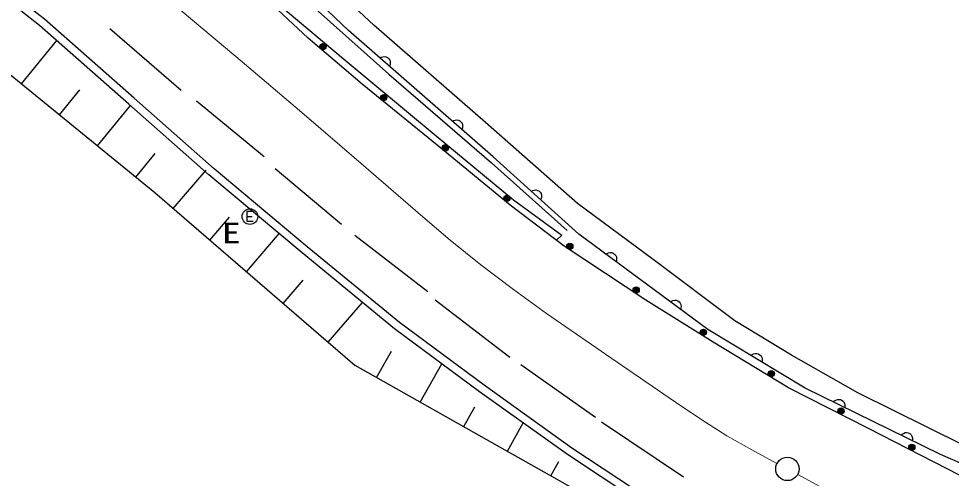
# Model space of a CAD drawing. Units: millimetres, scale not verified. Extents: x 40000 to 680000, y 20000 to 380000.
# Drawn here: x 101046 to 160510, y 263185 to 292472 of the extents above; entities that cross this region are included whole.
import ezdxf
from ezdxf.enums import TextEntityAlignment as Align

# ---------------------------------------------------------------- set-up
doc = ezdxf.new("R2010")
doc.units = ezdxf.units.MM
doc.header["$LTSCALE"] = 1000
doc.linetypes.add('CHAIN', pattern=[18.5, 12, -1.5, 3.5, -1.5])
for name, color, linetype, lineweight in [('M-BGD', 7, 'Continuous', 25), ('M-BMK', 2, 'CHAIN', 13), ('M-BMK-SRVR', 3, 'Continuous', 25)]:
    doc.layers.add(name, color=color, linetype=linetype, lineweight=lineweight)
doc.styles.add('ＭＳ ゴシック', font='')
doc.styles.get('ＭＳ ゴシック').set_extended_font_data('MS Gothic')

msp = doc.modelspace()

# ---------------------------------------------------------------- linework, layer by layer
at = {"layer": 'M-BGD'}
for p, q in [((102377, 292046), (97768, 295671)), ((102697, 292430), (98076, 296066)), ((122077, 291716), (118029, 295569)), ((123697, 292063), (119724, 295756)), ((117669, 295164), (124648, 288929)), ((116870, 294021), (121738, 289936)), ((108075, 287026), (102377, 292046)), ((108405, 287401), (102697, 292430)), ((130804, 285851), (123697, 292063)), ((106863, 291842), (111417, 287911)), ((131306, 283662), (122077, 291716)), ((97579, 291294), (109723, 281389)), ((101222, 288323), (103471, 291081)), ((121738, 289936), (127670, 285012)), ((124648, 288929), (131195, 283277)), ((103651, 286342), (104955, 287941)), ((113507, 282912), (108405, 287401)), ((112376, 287240), (116691, 283692)), ((106080, 284361), (108180, 286936)), ((113181, 282532), (108075, 287026)), ((136680, 280703), (130804, 285851)), ((127670, 285012), (132594, 280927)), ((108509, 282380), (109740, 283890)), ((136754, 278743), (131306, 283662)), ((131195, 283277), (136008, 278968)), ((110893, 280380), (112993, 282814)), ((119129, 277560), (113181, 282532)), ((119448, 277945), (113507, 282912)), ((117410, 282925), (121629, 279377)), ((109723, 281389), (119081, 273317)), ((132594, 280927), (135672, 278688)), ((141492, 277121), (136680, 280703)), ((113233, 278362), (114497, 279828)), ((115597, 279860), (115927, 279860)), ((115572, 276344), (117687, 278795)), ((122475, 278679), (127126, 275083)), ((135672, 278688), (135337, 278353)), ((144975, 272670), (136754, 278743)), ((125326, 273104), (119448, 277945)), ((125018, 272710), (119129, 277560)), ((146704, 273218), (141492, 277121)), ((117912, 274326), (119194, 275812)), ((120778, 271851), (122974, 274393)), ((127605, 274556), (132351, 270912)), ((119081, 273317), (122475, 270386)), ((130716, 269111), (125326, 273104)), ((150322, 271022), (146704, 273218)), ((130421, 268706), (125018, 272710)), ((151196, 268929), (144975, 272670)), ((123865, 269604), (124808, 271281)), ((154551, 268623), (150322, 271022)), ((122475, 270386), (130877, 265655)), ((126645, 268041), (128020, 270486)), ((133070, 270433), (137817, 267077)), ((136316, 265110), (130716, 269111)), ((159820, 264701), (151196, 268929)), ((136033, 264698), (130421, 268706)), ((161289, 265290), (154551, 268623)), ((129425, 266478), (130133, 267736)), ((132206, 264914), (133216, 266711)), ((138200, 266789), (143434, 263289)), ((130877, 265655), (139156, 261006)), ((141605, 261035), (136033, 264698)), ((141879, 261453), (136316, 265110)), ((167626, 261305), (159820, 264701)), ((134986, 263351), (135490, 264248))]:
    msp.add_line(p, q, dxfattribs=at)
for points in [[(216745, 254672), (209196, 254017), (201391, 253468), (196942, 253689), (192648, 254134), (187066, 254883), (182688, 255866), (177879, 256946), (173056, 258468), (166397, 260903), (161902, 262940), (155220, 266361), (150130, 268960), (145330, 271863), (141036, 274532), (135815, 277976), (132385, 280599), (128077, 284134), (122950, 288298), (119509, 291224), (116582, 293963)], [(124082, 289965), (124167, 290014), (124254, 290041), (124370, 290057), (124467, 290036), (124557, 289995), (124650, 289913), (124703, 289830), (124737, 289736), (124738, 289619), (124723, 289528), (124685, 289439)], [(128697, 285939), (128782, 285987), (128869, 286014), (128984, 286030), (129082, 286009), (129171, 285968), (129265, 285887), (129317, 285804), (129352, 285710), (129353, 285592), (129338, 285502), (129300, 285413)], [(133733, 281471), (133818, 281517), (133906, 281543), (134022, 281558), (134119, 281534), (134208, 281492), (134300, 281409), (134351, 281325), (134384, 281230), (134383, 281113), (134366, 281023), (134327, 280934)], [(115987, 280185), (115597, 280185), (115597, 279575), (115987, 279575)], [(138487, 277462), (138568, 277517), (138653, 277551), (138766, 277577), (138865, 277563), (138958, 277530), (139057, 277456), (139116, 277378), (139159, 277287), (139169, 277170), (139161, 277079), (139131, 276987)], [(142598, 274426), (142678, 274481), (142763, 274515), (142877, 274541), (142976, 274527), (143068, 274494), (143168, 274420), (143227, 274342), (143269, 274251), (143280, 274134), (143272, 274042), (143241, 273950)], [(147742, 271006), (147817, 271068), (147899, 271110), (148009, 271146), (148109, 271142), (148204, 271118), (148311, 271054), (148377, 270981), (148427, 270895), (148449, 270779), (148450, 270688), (148428, 270593)], [(152993, 268048), (153062, 268117), (153139, 268166), (153246, 268211), (153346, 268216), (153443, 268199), (153554, 268145), (153627, 268078), (153684, 267996), (153716, 267883), (153724, 267792), (153711, 267696)], [(157305, 265934), (157374, 266003), (157451, 266052), (157558, 266097), (157659, 266101), (157755, 266085), (157867, 266031), (157939, 265964), (157997, 265882), (158028, 265769), (158037, 265678), (158023, 265582)]]:
    msp.add_lwpolyline(points, dxfattribs=at)
for centre, radius in [((120444, 290690), 199), ((120444, 290690), 176), ((120444, 290690), 153), ((120444, 290690), 129), ((120444, 290690), 106), ((120444, 290690), 78), ((120444, 290690), 54), ((120444, 290690), 31), ((120444, 290690), 6), ((124324, 287439), 199), ((124324, 287439), 176), ((124324, 287439), 153), ((124324, 287439), 129), ((124324, 287439), 106), ((124324, 287439), 78), ((124324, 287439), 54), ((124324, 287439), 31), ((124324, 287439), 6), ((128257, 284244), 199), ((128257, 284244), 176), ((128257, 284244), 153), ((128257, 284244), 129), ((128257, 284244), 106), ((128257, 284244), 78), ((128257, 284244), 54), ((128257, 284244), 31), ((128257, 284244), 6), ((132174, 281029), 199), ((132174, 281029), 176), ((132174, 281029), 153), ((132174, 281029), 129), ((132174, 281029), 106), ((132174, 281029), 78), ((132174, 281029), 54), ((132174, 281029), 31), ((132174, 281029), 6), ((115792, 279860), 498), ((136186, 277970), 199), ((136186, 277970), 176), ((136186, 277970), 153), ((136186, 277970), 129), ((136186, 277970), 106), ((136186, 277970), 78), ((136186, 277970), 54), ((136186, 277970), 31), ((136186, 277970), 6), ((140415, 275180), 199), ((140415, 275180), 176), ((140415, 275180), 153), ((140415, 275180), 129), ((140415, 275180), 106), ((140415, 275180), 78), ((140415, 275180), 54), ((140415, 275180), 31), ((140415, 275180), 6), ((144700, 272488), 199), ((144700, 272488), 176), ((144700, 272488), 153), ((144700, 272488), 129), ((144700, 272488), 106), ((144700, 272488), 78), ((144700, 272488), 54), ((144700, 272488), 31), ((144700, 272488), 6), ((149028, 269858), 199), ((149028, 269858), 176), ((149028, 269858), 153), ((149028, 269858), 129), ((149028, 269858), 106), ((149028, 269858), 78), ((149028, 269858), 54), ((149028, 269858), 31), ((149028, 269858), 6), ((153479, 267473), 199), ((153479, 267473), 176), ((153479, 267473), 153), ((153479, 267473), 129), ((153479, 267473), 106), ((153479, 267473), 78), ((153479, 267473), 54), ((153479, 267473), 31), ((153479, 267473), 6), ((157990, 265166), 199), ((157990, 265166), 176), ((157990, 265166), 153), ((157990, 265166), 129), ((157990, 265166), 106), ((157990, 265166), 78), ((157990, 265166), 54), ((157990, 265166), 31), ((157990, 265166), 6)]:
    msp.add_circle(centre, radius, dxfattribs=at)
at = {"layer": 'M-BMK'}
for points in [[(101013, 301609), (103847, 299378), (107676, 296179), (111480, 292934), (115294, 289719), (119106, 286489), (122890, 283244), (126664, 279967), (128564, 278358), (130508, 276790), (132587, 275215), (134703, 273688), (138811, 270867), (142934, 268042), (144548, 266946), (146194, 265901), (147780, 264995), (149394, 264135)], [(101013, 301609), (103847, 299378), (107676, 296179), (111480, 292934), (115294, 289719), (119106, 286489), (122890, 283244), (126664, 279967), (128564, 278358), (130508, 276790), (132587, 275215), (134703, 273688), (138811, 270867), (142934, 268042), (144548, 266946), (146194, 265901), (147780, 264995), (149394, 264135)], [(101013, 301609), (103847, 299378), (107676, 296179), (111480, 292934), (115294, 289719), (119106, 286489), (122890, 283244), (126664, 279967), (128564, 278358), (130508, 276790), (132587, 275215), (134703, 273688), (138811, 270867), (142934, 268042), (144548, 266946), (146194, 265901), (147780, 264995), (149394, 264135)], [(150718, 263430), (153566, 261884), (156449, 260386), (158581, 259356), (160739, 258380)], [(150718, 263430), (153566, 261884), (156449, 260386), (158581, 259356), (160739, 258380)]]:
    msp.add_lwpolyline(points, dxfattribs=at)
at = {"layer": 'M-BMK-SRVR'}
msp.add_circle((150057, 263784), 746, dxfattribs=at)

# ---------------------------------------------------------------- texts
at = {"layer": 'M-BGD', "style": 'ＭＳ ゴシック', "width": 1.35}
msp.add_text('E', height=1320, dxfattribs=at).set_placement((113995, 277758), align=Align.BOTTOM_LEFT)

doc.saveas('drawing.dxf')
